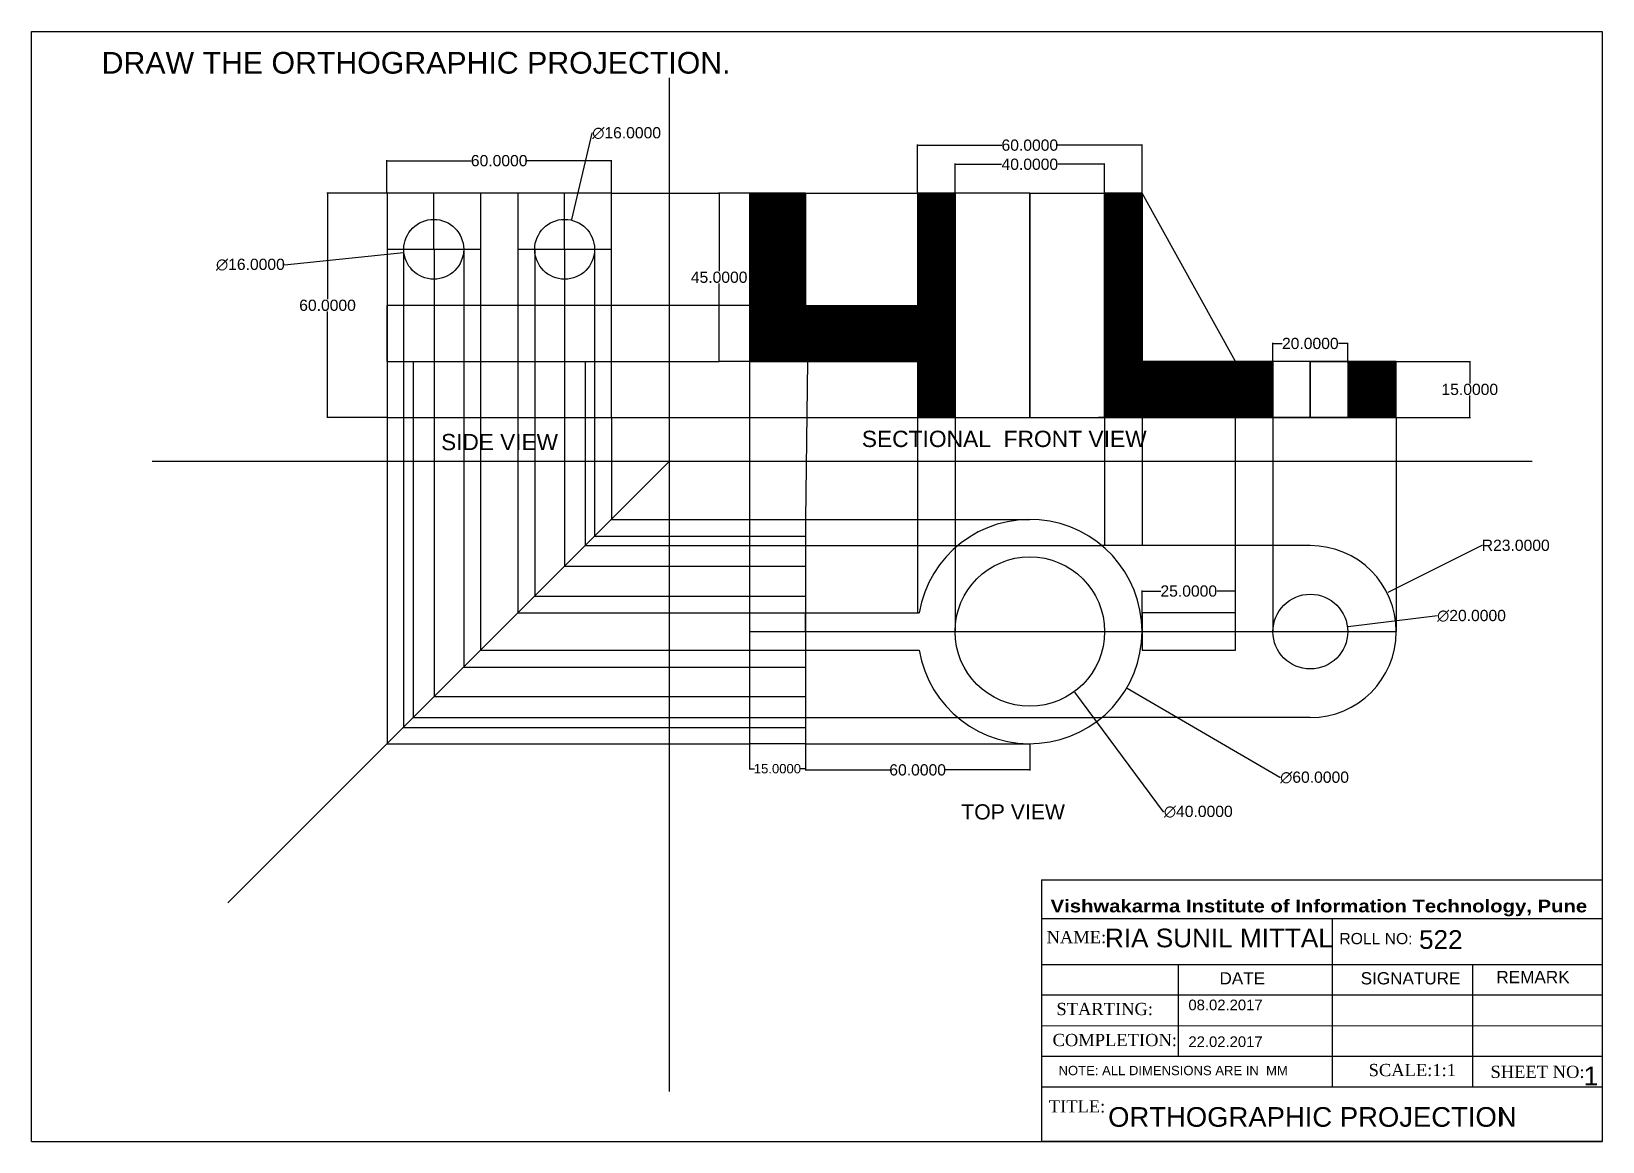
# Model space of a CAD drawing. Header units: inches. Extents: x 0 to 420, y 0 to 297.
import ezdxf

# ---------------------------------------------------------------- set-up
doc = ezdxf.new("R2010")
doc.units = ezdxf.units.IN
doc.header["$MEASUREMENT"] = 0
doc.styles.get("Standard").update_dxf_attribs({"font": 'arial.ttf'})
doc.dimstyles.get("Standard").update_dxf_attribs({"dimtxt": 0.18, "dimasz": 0.18, "dimexe": 0.18, "dimexo": 0.0625, "dimgap": 0.09, "dimtad": 0, "dimtih": 1, "dimtoh": 1, "dimdec": 4, "dimzin": 0, "dimdsep": 46, "dimtxsty": 'Standard', "dimcen": 0.09, "dimadec": 0, "dimazin": 0, "dimtfac": 1, "dimtdec": 4, "dimtofl": 0, "dimtmove": 0, "dimatfit": 3, "dimfxl": 1, "dimtolj": 1, "dimtzin": 0, "dimarcsym": 0})
pattern_1 = [(45, (-95.86434, -6.47839), (-0.088388348, 0.088388348), [])]
pattern_2 = [(45, (-95.8643, -6.4784), (-0.8838835, 0.8838835), [])]

# ---------------------------------------------------------------- blocks, each defined once
blk = doc.blocks.new('*D3')
at = {"color": 0, "lineweight": -2, "transparency": 16777216}
for p, q in [((387.82, 159.59), (362.69, 146.95)), ((388, 159.59), (387.82, 159.59)), ((341.89, 136.53), (342.07, 136.53)), ((341.98, 136.44), (341.98, 136.62))]:
    blk.add_line(p, q, dxfattribs=at)
at = {"color": 0, "transparency": 16777216}
blk.add_solid([(362.68, 146.97), (362.7, 146.92), (362.53, 146.87)], dxfattribs=at)
at = {"layer": 'Defpoints', "color": 0, "transparency": 16777216}
for p in [(362.53, 146.87), (341.98, 136.53)]:
    blk.add_point(p, dxfattribs=at)
at = {"color": 0, "transparency": 16777216, "insert": (396.91, 159.59), "char_height": 0.18, "attachment_point": 5}
blk.add_mtext('\\A1;{\\H16.667x;R23.0000}', dxfattribs=at)
blk = doc.blocks.new('*D4')
at = {"color": 0, "lineweight": -2, "transparency": 16777216}
for p, q in [((375.98, 140.73), (352.09, 137.78)), ((341.89, 136.53), (342.07, 136.53)), ((341.98, 136.44), (341.98, 136.62))]:
    blk.add_line(p, q, dxfattribs=at)
at = {"color": 0, "transparency": 16777216}
blk.add_solid([(352.08, 137.81), (352.09, 137.75), (351.91, 137.76)], dxfattribs=at)
at = {"layer": 'Defpoints', "color": 0, "transparency": 16777216}
for p in [(332.06, 135.3), (351.91, 137.76)]:
    blk.add_point(p, dxfattribs=at)
at = {"color": 0, "transparency": 16777216, "insert": (385.09, 140.73), "char_height": 0.18, "attachment_point": 5}
blk.add_mtext('\\A1;{\\H16.667x;∅20.0000}', dxfattribs=at)
blk = doc.blocks.new('*D5')
at = {"color": 0, "lineweight": -2, "transparency": 16777216}
for p, q in [((266.89, 136.53), (267.07, 136.53)), ((266.98, 136.44), (266.98, 136.62)), ((302.74, 88.33), (279.01, 120.32)), ((302.92, 88.33), (302.74, 88.33))]:
    blk.add_line(p, q, dxfattribs=at)
at = {"color": 0, "transparency": 16777216}
blk.add_solid([(279.03, 120.34), (278.98, 120.3), (278.9, 120.47)], dxfattribs=at)
at = {"layer": 'Defpoints', "color": 0, "transparency": 16777216}
for p in [(255.07, 152.59), (278.9, 120.47)]:
    blk.add_point(p, dxfattribs=at)
at = {"color": 0, "transparency": 16777216, "insert": (312.03, 88.33), "char_height": 0.18, "attachment_point": 5}
blk.add_mtext('\\A1;{\\H16.667x;∅40.0000}', dxfattribs=at)
blk = doc.blocks.new('*D6')
at = {"color": 0, "lineweight": -2, "transparency": 16777216}
for p, q in [((95.02, 253.8), (79, 253.8)), ((79.18, 253.62), (79.18, 225.42)), ((79.18, 193.98), (79.18, 222.18)), ((95.02, 193.8), (79, 193.8))]:
    blk.add_line(p, q, dxfattribs=at)
at = {"color": 0, "transparency": 16777216}
for points in [[(79.15, 253.62), (79.21, 253.62), (79.18, 253.8)], [(79.15, 193.98), (79.21, 193.98), (79.18, 193.8)]]:
    blk.add_solid(points, dxfattribs=at)
at = {"layer": 'Defpoints', "color": 0, "transparency": 16777216}
for p in [(95.08, 253.8), (79.18, 193.8), (95.08, 193.8)]:
    blk.add_point(p, dxfattribs=at)
at = {"color": 0, "transparency": 16777216, "insert": (79.18, 223.8), "char_height": 0.18, "attachment_point": 5}
blk.add_mtext('\\A1;{\\H16.667x;60.0000}', dxfattribs=at)
blk = doc.blocks.new('*D7')
at = {"color": 0, "lineweight": -2, "transparency": 16777216}
for p, q in [((95.08, 253.86), (95.08, 262.67)), ((95.26, 262.49), (117.6, 262.49)), ((154.9, 262.49), (132.57, 262.49)), ((155.08, 253.86), (155.08, 262.67))]:
    blk.add_line(p, q, dxfattribs=at)
at = {"color": 0, "transparency": 16777216}
for points in [[(95.26, 262.52), (95.26, 262.46), (95.08, 262.49)], [(154.9, 262.52), (154.9, 262.46), (155.08, 262.49)]]:
    blk.add_solid(points, dxfattribs=at)
at = {"layer": 'Defpoints', "color": 0, "transparency": 16777216}
for p in [(155.08, 262.49), (95.08, 253.8), (155.08, 253.8)]:
    blk.add_point(p, dxfattribs=at)
at = {"color": 0, "transparency": 16777216, "insert": (125.08, 262.49), "char_height": 0.18, "attachment_point": 5}
blk.add_mtext('\\A1;{\\H16.667x;60.0000}', dxfattribs=at)
blk = doc.blocks.new('*D1')
at = {"color": 0, "lineweight": -2, "transparency": 16777216}
for p, q in [((191.92, 253.8), (183.72, 253.8)), ((183.9, 253.62), (183.9, 232.92)), ((183.9, 208.98), (183.9, 229.68)), ((191.92, 208.8), (183.72, 208.8))]:
    blk.add_line(p, q, dxfattribs=at)
at = {"color": 0, "transparency": 16777216}
for points in [[(183.87, 253.62), (183.93, 253.62), (183.9, 253.8)], [(183.87, 208.98), (183.93, 208.98), (183.9, 208.8)]]:
    blk.add_solid(points, dxfattribs=at)
at = {"layer": 'Defpoints', "color": 0, "transparency": 16777216}
for p in [(191.98, 253.8), (183.9, 208.8), (191.98, 208.8)]:
    blk.add_point(p, dxfattribs=at)
at = {"color": 0, "transparency": 16777216, "insert": (183.9, 231.3), "char_height": 0.18, "attachment_point": 5}
blk.add_mtext('\\A1;{\\H16.667x;45.0000}', dxfattribs=at)
blk = doc.blocks.new('*D8')
at = {"color": 0, "lineweight": -2, "transparency": 16777216}
for p, q in [((365.04, 208.8), (384.81, 208.8)), ((384.63, 208.62), (384.63, 202.92)), ((384.63, 193.98), (384.63, 199.68)), ((365.04, 193.8), (384.81, 193.8))]:
    blk.add_line(p, q, dxfattribs=at)
at = {"color": 0, "transparency": 16777216}
for points in [[(384.6, 208.62), (384.66, 208.62), (384.63, 208.8)], [(384.6, 193.98), (384.66, 193.98), (384.63, 193.8)]]:
    blk.add_solid(points, dxfattribs=at)
at = {"layer": 'Defpoints', "color": 0, "transparency": 16777216}
for p in [(364.98, 208.8), (364.98, 193.8), (384.63, 193.8)]:
    blk.add_point(p, dxfattribs=at)
at = {"color": 0, "transparency": 16777216, "insert": (384.63, 201.3), "char_height": 0.18, "attachment_point": 5}
blk.add_mtext('\\A1;{\\H16.667x;15.0000}', dxfattribs=at)
blk = doc.blocks.new('*D9')
at = {"color": 0, "lineweight": -2, "transparency": 16777216}
for p, q in [((246.98, 253.86), (246.98, 261.71)), ((247.16, 261.53), (259.44, 261.53)), ((286.8, 261.53), (274.52, 261.53)), ((286.98, 253.86), (286.98, 261.71))]:
    blk.add_line(p, q, dxfattribs=at)
at = {"color": 0, "transparency": 16777216}
for points in [[(247.16, 261.56), (247.16, 261.5), (246.98, 261.53)], [(286.8, 261.56), (286.8, 261.5), (286.98, 261.53)]]:
    blk.add_solid(points, dxfattribs=at)
at = {"layer": 'Defpoints', "color": 0, "transparency": 16777216}
for p in [(286.98, 261.53), (246.98, 253.8), (286.98, 253.8)]:
    blk.add_point(p, dxfattribs=at)
at = {"color": 0, "transparency": 16777216, "insert": (266.98, 261.53), "char_height": 0.18, "attachment_point": 5}
blk.add_mtext('\\A1;{\\H16.667x;40.0000}', dxfattribs=at)
blk = doc.blocks.new('*D10')
at = {"color": 0, "lineweight": -2, "transparency": 16777216}
for p, q in [((236.98, 253.86), (236.98, 266.82)), ((237.16, 266.64), (259.5, 266.64)), ((296.8, 266.64), (274.47, 266.64)), ((296.98, 253.86), (296.98, 266.82))]:
    blk.add_line(p, q, dxfattribs=at)
at = {"color": 0, "transparency": 16777216}
for points in [[(237.16, 266.67), (237.16, 266.61), (236.98, 266.64)], [(296.8, 266.67), (296.8, 266.61), (296.98, 266.64)]]:
    blk.add_solid(points, dxfattribs=at)
at = {"layer": 'Defpoints', "color": 0, "transparency": 16777216}
for p in [(296.98, 266.64), (236.98, 253.8), (296.98, 253.8)]:
    blk.add_point(p, dxfattribs=at)
at = {"color": 0, "transparency": 16777216, "insert": (266.98, 266.64), "char_height": 0.18, "attachment_point": 5}
blk.add_mtext('\\A1;{\\H16.667x;60.0000}', dxfattribs=at)
blk = doc.blocks.new('*D11')
at = {"color": 0, "lineweight": -2, "transparency": 16777216}
for p, q in [((331.98, 208.86), (331.98, 213.77)), ((332.16, 213.59), (334.48, 213.59)), ((351.8, 213.59), (349.49, 213.59)), ((351.98, 208.86), (351.98, 213.77))]:
    blk.add_line(p, q, dxfattribs=at)
at = {"color": 0, "transparency": 16777216}
for points in [[(332.16, 213.62), (332.16, 213.56), (331.98, 213.59)], [(351.8, 213.62), (351.8, 213.56), (351.98, 213.59)]]:
    blk.add_solid(points, dxfattribs=at)
at = {"layer": 'Defpoints', "color": 0, "transparency": 16777216}
for p in [(351.98, 213.59), (331.98, 208.8), (351.98, 208.8)]:
    blk.add_point(p, dxfattribs=at)
at = {"color": 0, "transparency": 16777216, "insert": (341.98, 213.59), "char_height": 0.18, "attachment_point": 5}
blk.add_mtext('\\A1;{\\H16.667x;20.0000}', dxfattribs=at)
blk = doc.blocks.new('*D12')
at = {"color": 0, "lineweight": -2, "transparency": 16777216}
for p, q in [((191.98, 106.47), (191.98, 99.65)), ((206.98, 106.47), (206.98, 99.65)), ((192.16, 99.83), (193.35, 99.83)), ((206.8, 99.83), (205.61, 99.83))]:
    blk.add_line(p, q, dxfattribs=at)
at = {"color": 0, "transparency": 16777216}
for points in [[(192.16, 99.86), (192.16, 99.8), (191.98, 99.83)], [(206.8, 99.86), (206.8, 99.8), (206.98, 99.83)]]:
    blk.add_solid(points, dxfattribs=at)
at = {"layer": 'Defpoints', "color": 0, "transparency": 16777216}
for p in [(191.98, 106.53), (206.98, 106.53), (206.98, 99.83)]:
    blk.add_point(p, dxfattribs=at)
at = {"color": 0, "transparency": 16777216, "insert": (199.48, 99.83), "char_height": 0.18, "attachment_point": 5}
blk.add_mtext('\\A1;{\\H13.889x;15.0000}', dxfattribs=at)
blk = doc.blocks.new('*D2')
at = {"color": 0, "lineweight": -2, "transparency": 16777216}
for p, q in [((206.98, 106.47), (206.98, 99.33)), ((266.98, 106.47), (266.98, 99.33)), ((207.16, 99.51), (229.5, 99.51)), ((266.8, 99.51), (244.47, 99.51))]:
    blk.add_line(p, q, dxfattribs=at)
at = {"color": 0, "transparency": 16777216}
for points in [[(207.16, 99.54), (207.16, 99.48), (206.98, 99.51)], [(266.8, 99.54), (266.8, 99.48), (266.98, 99.51)]]:
    blk.add_solid(points, dxfattribs=at)
at = {"layer": 'Defpoints', "color": 0, "transparency": 16777216}
for p in [(206.98, 106.53), (266.98, 106.53), (266.98, 99.51)]:
    blk.add_point(p, dxfattribs=at)
at = {"color": 0, "transparency": 16777216, "insert": (236.98, 99.51), "char_height": 0.18, "attachment_point": 5}
blk.add_mtext('\\A1;{\\H16.667x;60.0000}', dxfattribs=at)
blk = doc.blocks.new('*D13')
at = {"color": 0, "lineweight": -2, "transparency": 16777216}
for p, q in [((67.67, 234.68), (99.45, 237.96)), ((107.49, 238.8), (107.67, 238.8)), ((107.58, 238.71), (107.58, 238.89))]:
    blk.add_line(p, q, dxfattribs=at)
at = {"color": 0, "transparency": 16777216}
blk.add_solid([(99.44, 237.99), (99.45, 237.93), (99.63, 237.98)], dxfattribs=at)
at = {"layer": 'Defpoints', "color": 0, "transparency": 16777216}
for p in [(115.54, 239.62), (99.63, 237.98)]:
    blk.add_point(p, dxfattribs=at)
at = {"color": 0, "transparency": 16777216, "insert": (58.56, 234.68), "char_height": 0.18, "attachment_point": 5}
blk.add_mtext('\\A1;{\\H16.667x;∅16.0000}', dxfattribs=at)
blk = doc.blocks.new('*D14')
at = {"color": 0, "lineweight": -2, "transparency": 16777216}
for p, q in [((266.89, 136.53), (267.07, 136.53)), ((266.98, 136.44), (266.98, 136.62)), ((333.83, 97.48), (293.04, 121.3)), ((334.01, 97.48), (333.83, 97.48))]:
    blk.add_line(p, q, dxfattribs=at)
at = {"color": 0, "transparency": 16777216}
blk.add_solid([(293.06, 121.33), (293.03, 121.28), (292.89, 121.4)], dxfattribs=at)
at = {"layer": 'Defpoints', "color": 0, "transparency": 16777216}
for p in [(241.08, 151.66), (292.89, 121.4)]:
    blk.add_point(p, dxfattribs=at)
at = {"color": 0, "transparency": 16777216, "insert": (343.12, 97.48), "char_height": 0.18, "attachment_point": 5}
blk.add_mtext('\\A1;{\\H16.667x;∅60.0000}', dxfattribs=at)
blk = doc.blocks.new('*D15')
at = {"color": 0, "lineweight": -2, "transparency": 16777216}
for p, q in [((149.87, 269.88), (144.45, 246.76)), ((150.05, 269.88), (149.87, 269.88)), ((142.49, 238.8), (142.67, 238.8)), ((142.58, 238.71), (142.58, 238.89))]:
    blk.add_line(p, q, dxfattribs=at)
at = {"color": 0, "transparency": 16777216}
blk.add_solid([(144.42, 246.77), (144.48, 246.75), (144.41, 246.59)], dxfattribs=at)
at = {"layer": 'Defpoints', "color": 0, "transparency": 16777216}
for p in [(144.41, 246.59), (140.76, 231.01)]:
    blk.add_point(p, dxfattribs=at)
at = {"color": 0, "transparency": 16777216, "insert": (159.16, 269.88), "char_height": 0.18, "attachment_point": 5}
blk.add_mtext('\\A1;{\\H16.667x;∅16.0000}', dxfattribs=at)
blk = doc.blocks.new('*D16')
at = {"color": 0, "lineweight": -2, "transparency": 16777216}
for p, q in [((296.98, 141.59), (296.98, 147.53)), ((297.16, 147.35), (301.98, 147.35)), ((321.8, 147.35), (316.99, 147.35)), ((321.98, 141.59), (321.98, 147.53))]:
    blk.add_line(p, q, dxfattribs=at)
at = {"color": 0, "transparency": 16777216}
for points in [[(297.16, 147.38), (297.16, 147.32), (296.98, 147.35)], [(321.8, 147.38), (321.8, 147.32), (321.98, 147.35)]]:
    blk.add_solid(points, dxfattribs=at)
at = {"layer": 'Defpoints', "color": 0, "transparency": 16777216}
for p in [(321.98, 147.35), (296.98, 141.53), (321.98, 141.53)]:
    blk.add_point(p, dxfattribs=at)
at = {"color": 0, "transparency": 16777216, "insert": (309.48, 147.35), "char_height": 0.18, "attachment_point": 5}
blk.add_mtext('\\A1;{\\H16.667x;25.0000}', dxfattribs=at)

msp = doc.modelspace()

# ---------------------------------------------------------------- hatches: boundary and pattern name
at = {"true_color": 0xffffff}
h = msp.add_hatch(dxfattribs=at)
h.set_pattern_fill('ANSI31')
h.set_pattern_definition(pattern_1)
h.paths.add_polyline_path([(206.98213, 253.79729), (191.98213, 253.79729), (191.98213, 208.79729), (236.98213, 208.79729), (236.98213, 223.79729), (206.98213, 223.79729)])
at = {"true_color": 0x000000}
h = msp.add_hatch(dxfattribs=at)
h.set_pattern_fill('ANSI31', color=18, scale=10)
h.set_pattern_definition(pattern_2)
h.paths.add_polyline_path([(206.98213, 253.79729), (191.98213, 253.79729), (191.98213, 208.79729), (236.98213, 208.79729), (236.98213, 223.79729), (206.98213, 223.79729)])
at = {"true_color": 0xffffff}
h = msp.add_hatch(dxfattribs=at)
h.set_pattern_fill('ANSI31')
h.set_pattern_definition(pattern_1)
h.paths.add_polyline_path([(246.98213, 253.79729), (236.98213, 253.79729), (236.98213, 193.79729), (246.98213, 193.79729)])
at = {"true_color": 0x000000}
h = msp.add_hatch(dxfattribs=at)
h.set_pattern_fill('ANSI31', color=18, scale=10)
h.set_pattern_definition(pattern_2)
h.paths.add_polyline_path([(246.98213, 253.79729), (236.98213, 253.79729), (236.98213, 193.79729), (246.98213, 193.79729)])
at = {"true_color": 0xffffff}
h = msp.add_hatch(dxfattribs=at)
h.set_pattern_fill('ANSI31')
h.set_pattern_definition(pattern_1)
h.paths.add_polyline_path([(296.98213, 253.79729), (286.98213, 253.79729), (286.98213, 193.79729), (296.98213, 193.79729)])
at = {"true_color": 0x000000}
h = msp.add_hatch(dxfattribs=at)
h.set_pattern_fill('ANSI31', color=18, scale=10)
h.set_pattern_definition(pattern_2)
h.paths.add_polyline_path([(296.98213, 253.79729), (286.98213, 253.79729), (286.98213, 193.79729), (296.98213, 193.79729)])
at = {"true_color": 0xffffff}
h = msp.add_hatch(dxfattribs=at)
h.set_pattern_fill('ANSI31')
h.set_pattern_definition(pattern_1)
h.paths.add_polyline_path([(331.98213, 208.79729), (296.98213, 208.79729), (296.98213, 193.79729), (331.98213, 193.79729)])
at = {"true_color": 0x000000}
h = msp.add_hatch(dxfattribs=at)
h.set_pattern_fill('ANSI31', color=18, scale=10)
h.set_pattern_definition(pattern_2)
h.paths.add_polyline_path([(331.98213, 208.79729), (296.98213, 208.79729), (296.98213, 193.79729), (331.98213, 193.79729)])
at = {"true_color": 0xffffff}
h = msp.add_hatch(dxfattribs=at)
h.set_pattern_fill('ANSI31')
h.set_pattern_definition(pattern_1)
h.paths.add_polyline_path([(364.98213, 208.79729), (351.98213, 208.79729), (351.98213, 193.79729), (364.98213, 193.79729)])
at = {"true_color": 0x000000}
h = msp.add_hatch(dxfattribs=at)
h.set_pattern_fill('ANSI31', color=18, scale=10)
h.set_pattern_definition(pattern_2)
h.paths.add_polyline_path([(364.98213, 208.79729), (351.98213, 208.79729), (351.98213, 193.79729), (364.98213, 193.79729)])

# ---------------------------------------------------------------- linework, layer by layer
for p, q in [((-0.00171, 0.08539), (-0.00171, 297.08539)), ((-0.00171, 297.08539), (419.99829, 297.08539)), ((419.99829, 297.08539), (419.99829, 0.08539)), ((206.98213, 253.79729), (191.98213, 253.79729)), ((266.98213, 253.79729), (236.98213, 253.79729)), ((246.98213, 253.79729), (246.98213, 253.79729)), ((270.13672, 70.08534), (270.13672, 0.08534)), ((270.13672, 70.08534), (419.99829, 70.08534)), ((347.82348, 59.68649), (347.82348, 47.40394)), ((-0.00171, 0.08539), (419.99829, 0.08539)), ((420.13672, 0.08534), (270.13672, 0.08534))]:
    msp.add_line(p, q)
at = {"color": 254, "true_color": 0xddb3d4}
for p, q in [((170.62784, 13.44222), (170.62784, 284.65339)), ((102.08478, 208.79729), (102.08478, 193.79729)), ((148.08478, 208.79729), (148.08478, 193.79729)), ((32.29765, 182.07093), (401.28473, 182.07093)), ((170.62784, 182.07093), (52.54505, 63.98814))]:
    msp.add_line(p, q, dxfattribs=at)
at = {"color": 2, "true_color": 0xf1eb1f}
for p, q in [((155.08478, 253.79729), (95.08478, 253.79729)), ((95.08478, 253.79729), (95.08478, 193.79729)), ((95.08478, 253.79729), (95.08478, 238.79729)), ((120.08478, 253.79729), (120.08478, 208.79729)), ((130.08478, 253.79729), (130.08478, 208.79729)), ((155.08478, 193.79729), (155.08478, 253.79729)), ((191.98213, 253.79729), (206.98213, 253.79729)), ((191.98213, 253.79729), (191.98213, 208.79729)), ((206.98213, 253.79729), (206.98213, 223.79729)), ((206.98213, 253.79729), (236.98213, 253.79729)), ((236.98213, 253.79729), (246.98213, 253.79729)), ((246.98213, 253.79729), (236.98213, 253.79729)), ((236.98213, 253.79729), (236.98213, 223.79729)), ((266.98213, 253.79729), (246.98213, 253.79729)), ((246.98213, 193.79729), (246.98213, 253.79729)), ((266.98213, 253.79729), (296.98213, 253.79729)), ((286.98213, 253.79729), (286.98213, 193.79729)), ((296.98213, 253.79729), (286.98213, 253.79729)), ((321.98213, 208.79729), (296.98213, 253.79729)), ((296.98213, 208.79729), (296.98213, 253.79729)), ((95.08478, 208.79729), (95.08478, 223.79729)), ((206.98213, 223.79729), (236.98213, 223.79729)), ((95.08478, 208.79729), (155.08478, 208.79729)), ((191.98213, 208.79729), (236.98213, 208.79729)), ((191.98213, 208.79729), (236.98213, 208.79729)), ((236.98213, 208.79729), (236.98213, 193.79729)), ((364.98213, 208.79729), (296.98213, 208.79729)), ((331.98213, 208.79729), (296.98213, 208.79729)), ((331.98213, 193.79729), (331.98213, 208.79729)), ((341.98213, 208.79729), (351.98213, 208.79729)), ((351.98213, 208.79729), (351.98213, 193.79729)), ((364.98213, 193.79729), (364.98213, 208.79729)), ((95.08478, 193.79729), (155.08478, 193.79729)), ((236.98213, 193.79729), (246.98213, 193.79729)), ((236.98213, 193.79729), (246.98213, 193.79729)), ((246.98213, 193.79729), (286.98213, 193.79729)), ((286.98213, 193.79729), (331.98213, 193.79729)), ((351.98213, 193.79729), (331.98213, 193.79729)), ((341.98213, 193.79729), (364.98213, 193.79729)), ((191.98213, 166.52786), (191.98213, 106.52786)), ((191.98213, 166.52786), (206.98213, 166.52786)), ((206.98213, 166.52786), (206.98213, 106.52786)), ((206.98213, 166.52786), (266.98213, 166.52786)), ((341.98213, 159.52786), (286.2435, 159.52786)), ((206.98213, 141.52786), (237.40174, 141.52786)), ((321.98213, 141.52786), (296.98213, 141.52786)), ((321.98213, 131.52786), (321.98213, 141.52786)), ((206.98213, 131.52786), (237.40174, 131.52786)), ((296.98213, 131.52786), (321.98213, 131.52786)), ((341.98213, 113.52786), (286.2435, 113.52786)), ((206.98213, 106.52786), (191.98213, 106.52786)), ((206.98213, 106.52786), (266.98213, 106.52786))]:
    msp.add_line(p, q, dxfattribs=at)
at = {"color": 18, "true_color": 0x000000}
for p, q in [((107.58478, 238.79729), (107.58478, 253.79729)), ((142.58478, 238.79729), (142.58478, 253.79729)), ((155.08478, 253.79729), (183.70367, 253.79729)), ((266.98213, 193.79729), (266.98213, 253.79729)), ((95.08478, 238.79729), (120.08478, 238.79729)), ((99.45094, 237.92897), (99.45094, 110.89402)), ((107.67478, 238.79729), (107.67478, 119.11786)), ((115.58478, 238.79729), (115.58478, 127.02786)), ((130.08478, 238.79729), (155.08478, 238.79729)), ((134.58478, 238.79729), (134.58478, 146.02786)), ((142.58478, 238.70729), (142.58478, 154.02786)), ((150.58478, 238.79729), (150.58478, 162.02786)), ((191.98213, 223.79729), (95.08478, 223.79729)), ((120.08478, 208.79729), (120.08478, 131.52786)), ((130.08478, 208.79729), (130.08478, 141.52786)), ((155.08478, 208.79729), (183.90367, 208.79729)), ((191.98213, 208.79729), (191.98213, 166.52786)), ((207.5266, 208.79729), (206.98213, 166.52786)), ((341.98213, 193.79729), (341.98213, 208.79729)), ((95.08478, 193.79729), (95.08478, 106.52786)), ((102.08478, 193.79729), (102.08478, 113.52786)), ((148.08478, 193.79729), (148.08478, 159.52786)), ((155.08478, 193.79729), (236.98213, 193.79729)), ((155.08478, 193.79729), (155.08478, 166.52786)), ((236.98213, 193.79729), (236.98213, 141.52786)), ((246.98213, 193.79729), (246.98213, 136.52786)), ((286.98213, 193.79729), (286.98213, 159.52786)), ((296.98213, 193.79729), (296.98213, 159.52786)), ((321.98213, 141.52786), (321.98213, 193.79729)), ((331.98213, 193.79729), (331.98213, 136.52786)), ((364.98213, 193.79729), (364.98213, 136.52786)), ((155.08478, 166.52786), (191.98213, 166.52786)), ((150.58478, 162.02786), (206.98213, 162.02786)), ((148.08478, 159.52786), (286.2435, 159.52786)), ((142.58478, 154.02786), (206.98213, 154.02786)), ((134.58478, 146.02786), (206.98213, 146.02786)), ((130.08478, 141.52786), (206.98213, 141.52786)), ((120.08478, 131.52786), (191.98213, 131.52786)), ((191.98213, 131.52786), (206.98213, 131.52786)), ((115.58478, 127.02786), (206.98213, 127.02786)), ((107.67478, 119.11786), (206.98213, 119.11786)), ((102.08478, 113.52786), (191.98213, 113.52786)), ((191.98213, 113.52786), (286.2435, 113.52786)), ((99.45094, 110.89402), (206.98213, 110.89402)), ((95.08478, 106.52786), (191.98213, 106.52786))]:
    msp.add_line(p, q, dxfattribs=at)
at = {"color": 6}
for p, q in [((191.98213, 253.79729), (191.98213, 208.79729)), ((266.98213, 253.79729), (236.98213, 253.79729)), ((236.98213, 253.79729), (236.98213, 193.79729)), ((246.98213, 253.79729), (246.98213, 193.79729)), ((286.98213, 193.79729), (286.98213, 253.79729)), ((296.98213, 253.79729), (296.98213, 193.79729)), ((296.98213, 208.79729), (321.98213, 208.79729)), ((330.98213, 208.79729), (331.98213, 208.79729)), ((331.98213, 193.79729), (331.98213, 208.79729)), ((236.98213, 193.79729), (341.98213, 193.79729)), ((206.98213, 136.52786), (206.98213, 141.52786)), ((296.98213, 141.52786), (296.98213, 131.52786)), ((206.98213, 136.52786), (206.98213, 131.52786)), ((206.98213, 136.52786), (364.98213, 136.52786))]:
    msp.add_line(p, q, dxfattribs=at)
at = {"color": 41, "true_color": 0xf4ee51}
for p, q in [((191.98213, 253.79729), (191.98213, 208.79729)), ((236.98213, 253.79729), (236.98213, 223.79729)), ((246.98213, 253.79729), (246.98213, 193.79729)), ((286.98213, 253.79729), (286.98213, 193.79729)), ((286.98213, 253.79729), (296.98213, 253.79729)), ((296.98213, 253.79729), (296.98213, 208.79729)), ((236.98213, 208.79729), (236.98213, 193.79729)), ((296.98213, 208.79729), (330.98213, 208.79729)), ((331.98213, 208.79729), (331.98213, 193.79729)), ((331.98213, 193.79729), (285.37014, 193.79729))]:
    msp.add_line(p, q, dxfattribs=at)
at = {"color": 254, "true_color": 0xcecce6}
for p, q in [((266.98213, 253.79729), (266.98213, 193.79729)), ((341.98213, 208.79729), (341.98213, 193.79729)), ((191.98213, 154.02786), (206.98213, 154.02786))]:
    msp.add_line(p, q, dxfattribs=at)
at = {"color": 9, "true_color": 0xafd9aa}
msp.add_line((155.08478, 223.79729), (95.08478, 223.79729), dxfattribs=at)
at = {"color": 241, "true_color": 0xf7abae}
for p, q in [((191.98213, 162.02786), (206.98213, 162.02786)), ((191.98213, 146.02786), (206.98213, 146.02786)), ((191.98213, 127.02786), (206.98213, 127.02786)), ((191.98213, 110.89402), (206.98213, 110.89402))]:
    msp.add_line(p, q, dxfattribs=at)
at = {"color": 7, "true_color": 0xffffff}
for p, q in [((296.98213, 136.52786), (296.98213, 141.52786)), ((191.98213, 119.11786), (206.98213, 119.11786)), ((385.34107, 47.40394), (385.34107, 14.65045))]:
    msp.add_line(p, q, dxfattribs=at)
at = {"color": 30, "true_color": 0xf26722}
msp.add_line((191.98213, 136.52786), (364.98213, 136.52786), dxfattribs=at)
at = {"color": 7}
for p, q in [((420.13672, 59.68649), (270.13672, 59.68649)), ((420.13672, 47.40394), (270.13672, 47.40394)), ((306.61304, 47.40394), (306.61304, 22.83882)), ((347.82348, 47.40394), (347.82348, 14.65045)), ((420.13672, 39.21556), (270.13672, 39.21556)), ((420.13672, 30.97713), (270.13672, 31.02683)), ((420.13672, 22.83882), (270.13672, 22.83882)), ((420.13672, 14.65045), (270.13672, 14.65045)), ((393.15425, 8.04068), (393.15425, 4.49239))]:
    msp.add_line(p, q, dxfattribs=at)
at = {"color": 2, "true_color": 0xf1eb1f}
for centre, radius in [((107.58478, 238.79729), 8), ((142.58478, 238.79729), 8), ((266.98213, 136.52786), 20), ((341.98213, 136.52786), 10)]:
    msp.add_circle(centre, radius, dxfattribs=at)
for centre, radius, start, end in [((266.98213, 136.52786), 30, 189.5940682, 170.4059318), ((341.98213, 136.52786), 23, 270, 90)]:
    msp.add_arc(centre, radius, start, end, dxfattribs=at)
at = {"color": 7, "true_color": 0xffffff}
for p in [(107.58478, 238.79729), (142.58478, 238.79729)]:
    msp.add_point(p, dxfattribs=at)

# ---------------------------------------------------------------- texts
at = {"color": 51, "true_color": 0xf8f6b0}
for s, height, p in [('SIDE VIEW', 4.330442, (109.54786, 185.06584)), ('TOP VIEW', 4.059305, (248.65048, 86.25815)), ('08.02.2017', 2.837543, (309.38768, 35.22749)), ('22.02.2017', 2.837543, (309.38768, 25.38764))]:
    msp.add_text(s, height=height, dxfattribs=at).set_placement(p)
at = {"color": 254, "true_color": 0xfeeab9}
msp.add_text('SECTIONAL  FRONT VIEW', height=4.3625528, dxfattribs=at).set_placement((222.04204, 185.89876))
at = {"color": 51, "true_color": 0xf7f281}
msp.add_text('ORTHOGRAPHIC PROJECTION', height=5.2522292, dxfattribs=at).set_placement((287.9122, 4.05055))
at = {"color": 3, "insert": (18.77915, 291.59052), "char_height": 5.7943, "attachment_point": 1}
msp.add_mtext_dynamic_manual_height_columns('DRAW THE ORTHOGRAPHIC PROJECTION.', width=247.6191017, gutter_width=1, heights=[0], dxfattribs=at)
at = {"color": 7, "attachment_point": 1}
for s, insert, char_height, width in [('{\\fArial Black|b0|i0|c0|p34;Vishwakarma Institute of Information Technology, Pune}', (272.52997, 64.799), 3.3932628, 150.1832961), ('{\\fTimes New Roman|b0|i0|c0|p18;NAME:}', (271.45139, 56.42816), 3.2753486, 146.4562519), ('DATE', (317.69255, 45.41013), 3.275349, 10.791), ('SIGNATURE', (355.44429, 45.41013), 3.275349, 10.791), ('REMARK', (391.74385, 45.7391), 3.275349, 10.791), ('{\\fTimes New Roman|b0|i0|c0|p18;STARTING:}', (274.08049, 37.19333), 3.2753486, 10.791), ('{\\fTimes New Roman|b0|i0|c0|p18;COMPLETION:}', (273.06644, 28.90197), 3.2753486, 10.791), ('{\\fTimes New Roman|b0|i0|c0|p18;SCALE:1:1}', (357.57502, 20.86685), 3.2753486, 10.791), ('{\\fTimes New Roman|b0|i0|c0|p18;SHEET NO:}', (390.1684, 20.39094), 3.2753486, 36.0616299), ('{\\fTimes New Roman|b0|i0|c0|p18;TITLE:}', (272.03556, 11.15339), 3.2753486, 177.6465479)]:
    msp.add_mtext(s, dxfattribs=dict(at, insert=insert, char_height=char_height, width=width))
at = {"color": 51, "true_color": 0xf8f6b0, "char_height": 5, "attachment_point": 1}
for s, width, insert in [('RIA SUNIL MITTAL', 96.8691761, (287.06701, 57.06321)), ('522', 27.2517186, (371.05445, 56.64348))]:
    msp.add_mtext_dynamic_manual_height_columns(s, width=width, gutter_width=25, heights=[0], dxfattribs=dict(at, insert=insert))
at = {"insert": (349.75939, 55.8995), "char_height": 3, "attachment_point": 1}
msp.add_mtext_dynamic_manual_height_columns('ROLL NO:', width=20.2526432, gutter_width=25, heights=[0], dxfattribs=at)
at = {"attachment_point": 1}
for s, insert, char_height, width in [('NOTE: ALL DIMENSIONS ARE IN  MM', (274.66179, 20.35168), 2.5, 65.06872), ('1', (415.07023, 20.16272), 5, 3.6687416)]:
    msp.add_mtext(s, dxfattribs=dict(at, insert=insert, char_height=char_height, width=width))

# ---------------------------------------------------------------- dimensions: what is measured, and where the dimension line sits
at = {"color": 254, "true_color": 0xddb3d4}
for p1, p2, picture, middle in [((140.7595, 231.0083), (144.41005, 246.58628), '*D15', (159.15852, 269.88078)), ((115.54264, 239.61732), (99.62691, 237.97726), '*D13', (67.66544, 234.68375)), ((241.07824, 151.66021), (292.88603, 121.39551), '*D14', (343.1163, 97.47909)), ((255.06592, 152.59036), (278.89835, 120.46536), '*D5', (312.03034, 88.32699)), ((332.0578, 135.30005), (351.90647, 137.75567), '*D4', (375.98186, 140.73421))]:
    dim = msp.add_diameter_dim_2p(p1=p1, p2=p2, text='{\\H16.667x;<>}', dimstyle='Standard', dxfattribs=at)
    dim.commit()
    dim.dimension.update_dxf_attribs({"geometry": picture, "text_midpoint": middle, "dimtype": 163})
for base, p1, p2, text, picture, middle in [((296.98213, 266.63937), (236.98213, 253.79729), (296.98213, 253.79729), '{\\H16.667x;<>}', '*D10', (266.98213, 266.63937)), ((155.08478, 262.48514), (95.08478, 253.79729), (155.08478, 253.79729), '{\\H16.667x;<>}', '*D7', (125.08478, 262.48514)), ((286.98213, 261.52647), (246.98213, 253.79729), (286.98213, 253.79729), '{\\H16.667x;<>}', '*D9', (266.98213, 261.52647)), ((351.98213, 213.59304), (331.98213, 208.79729), (351.98213, 208.79729), '{\\H16.667x;<>}', '*D11', (341.98213, 213.59304)), ((321.98213, 147.34735), (296.98213, 141.52786), (321.98213, 141.52786), '{\\H16.667x;<>}', '*D16', (309.48213, 147.34735)), ((206.98213, 99.83101), (191.98213, 106.52786), (206.98213, 106.52786), '{\\H13.889x;<>}', '*D12', (199.48213, 99.83101)), ((266.98213, 99.51146), (206.98213, 106.52786), (266.98213, 106.52786), '{\\H16.667x;<>}', '*D2', (236.98213, 99.51146))]:
    dim = msp.add_linear_dim(base=base, p1=p1, p2=p2, text=text, dimstyle='Standard', dxfattribs=at)
    dim.commit()
    dim.dimension.update_dxf_attribs({"geometry": picture, "text_midpoint": middle})
for base, p1, p2, picture, middle in [((79.17933, 193.79729), (95.08478, 253.79729), (95.08478, 193.79729), '*D6', (79.17933, 223.79729)), ((384.63201, 193.79729), (364.98213, 208.79729), (364.98213, 193.79729), '*D8', (384.63201, 201.29729))]:
    dim = msp.add_linear_dim(base=base, p1=p1, p2=p2, angle=90, text='{\\H16.667x;<>}', dimstyle='Standard', dxfattribs=at)
    dim.commit()
    dim.dimension.update_dxf_attribs({"geometry": picture, "text_midpoint": middle})
dim = msp.add_linear_dim(base=(183.90367, 208.79729), p1=(191.98213, 253.79729), p2=(191.98213, 208.79729), angle=90, text='{\\H16.667x;<>}', dimstyle='Standard', dxfattribs=at)
dim.commit()
dim.dimension.update_dxf_attribs({"geometry": '*D1', "text_midpoint": (183.90367, 231.29729), "dimtype": 160})
dim = msp.add_radius_dim(center=(341.98213, 136.52786), mpoint=(362.52817, 146.86518), text='{\\H16.667x;<>}', dimstyle='Standard', dxfattribs=at)
dim.commit()
dim.dimension.update_dxf_attribs({"geometry": '*D3', "text_midpoint": (396.90874, 159.58803), "dimtype": 164})

doc.saveas('drawing.dxf')
